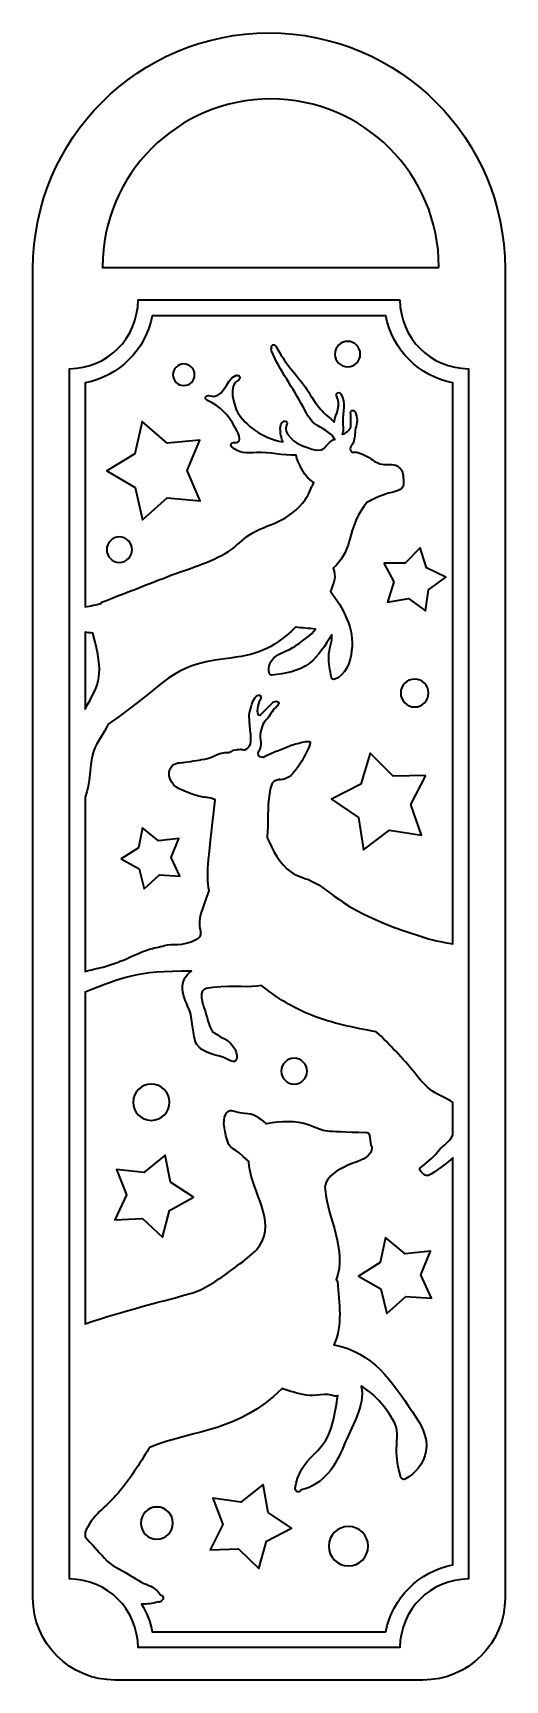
# Model space of a CAD drawing. Header units: inches. Extents: x 0.07 to 0.93, y -3 to 0.
import ezdxf

# ---------------------------------------------------------------- set-up
doc = ezdxf.new("R2010")
doc.units = ezdxf.units.IN
doc.header["$MEASUREMENT"] = 0
doc.layers.add('2 Christmas Keychain', color=7, linetype='Continuous', lineweight=0)

msp = doc.modelspace()

# ---------------------------------------------------------------- linework, layer by layer
at = {"layer": '2 Christmas Keychain', "color": 240, "lineweight": 35, "true_color": 0xe6203f}
for points, knots in [([(0.5, 0), (0.5, 0), (0.5, 0), (0.5, 0), (0.2628, 0), (0.0705, -0.1923), (0.0705, -0.4295), (0.0705, -0.4295), (0.0705, -2.8506), (0.0705, -2.8506), (0.0705, -2.9331), (0.1374, -3), (0.2199, -3), (0.2199, -3), (0.7801, -3), (0.7801, -3), (0.8626, -3), (0.9295, -2.9331), (0.9295, -2.8506), (0.9295, -2.8506), (0.9295, -0.4295), (0.9295, -0.4295), (0.9295, -0.1923), (0.7372, 0), (0.5, 0)], [0, 0, 0, 0, 1, 1, 1, 2, 2, 2, 3, 3, 3, 4, 4, 4, 5, 5, 5, 6, 6, 6, 7, 7, 7, 8, 8, 8, 8]), ([(0.8091, -0.4274), (0.8091, -0.4274), (0.1971, -0.4274), (0.1971, -0.4274), (0.1971, -0.427), (0.1971, -0.4267), (0.1971, -0.4263), (0.1971, -0.2573), (0.3341, -0.1203), (0.5031, -0.1203), (0.6721, -0.1203), (0.8091, -0.2573), (0.8091, -0.4263), (0.8091, -0.4267), (0.8091, -0.427), (0.8091, -0.4274)], [0, 0, 0, 0, 1, 1, 1, 2, 2, 2, 3, 3, 3, 4, 4, 4, 5, 5, 5, 5])]:
    msp.add_open_spline(points, degree=3, knots=knots, dxfattribs=at)
at = {"layer": '2 Christmas Keychain', "color": 18, "lineweight": 35, "true_color": 0x000000}
for points, knots in [([(0.7383, -0.4864), (0.7383, -0.4864), (0.2617, -0.4864), (0.2617, -0.4864), (0.2617, -0.5555), (0.2057, -0.6115), (0.1367, -0.6115), (0.1367, -0.6115), (0.1367, -2.8159), (0.1367, -2.8159), (0.2057, -2.8159), (0.2617, -2.8719), (0.2617, -2.9409), (0.2617, -2.9409), (0.7383, -2.9409), (0.7383, -2.9409), (0.7383, -2.8719), (0.7943, -2.8159), (0.8633, -2.8159), (0.8633, -2.8159), (0.8633, -0.6115), (0.8633, -0.6115), (0.7943, -0.6115), (0.7383, -0.5555), (0.7383, -0.4864)], [0, 0, 0, 0, 1, 1, 1, 2, 2, 2, 3, 3, 3, 4, 4, 4, 5, 5, 5, 6, 6, 6, 7, 7, 7, 8, 8, 8, 8]), ([(0.2876, -0.515), (0.2876, -0.515), (0.7124, -0.515), (0.7124, -0.515), (0.7241, -0.5769), (0.773, -0.6257), (0.8347, -0.6374), (0.8347, -0.6374), (0.8347, -1.6588), (0.8347, -1.6588), (0.8147, -1.6559), (0.7949, -1.6515), (0.7755, -1.6454), (0.6285, -1.5989), (0.6171, -1.5626), (0.5763, -1.5441), (0.5641, -1.5386), (0.551, -1.536), (0.5399, -1.5282), (0.519, -1.5134), (0.5073, -1.489), (0.4968, -1.4662), (0.4967, -1.4599), (0.4976, -1.4531), (0.4977, -1.4476), (0.4984, -1.4162), (0.4974, -1.3894), (0.5047, -1.37), (0.5069, -1.3643), (0.5068, -1.3637), (0.5133, -1.3617), (0.5248, -1.3581), (0.5161, -1.3604), (0.5208, -1.3601), (0.5333, -1.3593), (0.5413, -1.3524), (0.5486, -1.3424), (0.5588, -1.3285), (0.568, -1.3129), (0.574, -1.2967), (0.5741, -1.2962), (0.5741, -1.2958), (0.5739, -1.2954), (0.5742, -1.2948), (0.5745, -1.2943), (0.5748, -1.2937), (0.5755, -1.2924), (0.5748, -1.291), (0.5733, -1.2908), (0.5655, -1.2898), (0.5566, -1.2929), (0.5491, -1.2949), (0.5412, -1.2969), (0.534, -1.2998), (0.5266, -1.3031), (0.5115, -1.3098), (0.5164, -1.3053), (0.4893, -1.319), (0.4855, -1.3181), (0.4785, -1.3195), (0.4795, -1.3111), (0.4797, -1.3096), (0.482, -1.3071), (0.4827, -1.3055), (0.4894, -1.29), (0.4792, -1.2868), (0.4875, -1.263), (0.4907, -1.2536), (0.4988, -1.2484), (0.5036, -1.2398), (0.5063, -1.235), (0.5091, -1.2315), (0.5129, -1.2278), (0.5152, -1.2255), (0.5167, -1.2242), (0.5177, -1.2211), (0.518, -1.2203), (0.5176, -1.2195), (0.517, -1.219), (0.5113, -1.2144), (0.5064, -1.22), (0.5024, -1.2241), (0.4985, -1.2281), (0.4946, -1.232), (0.4906, -1.2359), (0.4897, -1.2368), (0.4845, -1.2426), (0.4833, -1.2428), (0.4792, -1.2431), (0.4786, -1.2375), (0.4787, -1.2351), (0.4789, -1.2291), (0.4803, -1.2233), (0.4824, -1.2178), (0.4833, -1.2157), (0.4858, -1.2119), (0.4852, -1.2093), (0.4843, -1.206), (0.4817, -1.2055), (0.479, -1.2068), (0.4726, -1.2101), (0.4691, -1.2215), (0.4673, -1.2278), (0.462, -1.2466), (0.4647, -1.2449), (0.4648, -1.2563), (0.4649, -1.2658), (0.4671, -1.275), (0.4671, -1.2845), (0.467, -1.2923), (0.4672, -1.2993), (0.46, -1.3034), (0.4542, -1.3068), (0.4572, -1.3055), (0.4515, -1.3051), (0.4499, -1.305), (0.4497, -1.3049), (0.4492, -1.3049), (0.449, -1.3048), (0.4487, -1.3047), (0.4483, -1.3047), (0.4441, -1.3049), (0.4397, -1.305), (0.4357, -1.3065), (0.4328, -1.3076), (0.4302, -1.3097), (0.4272, -1.3104), (0.4239, -1.3112), (0.4202, -1.3105), (0.4168, -1.3109), (0.4063, -1.3121), (0.3983, -1.3192), (0.3881, -1.3214), (0.3747, -1.3243), (0.3611, -1.3264), (0.3475, -1.3283), (0.3396, -1.3294), (0.3286, -1.3286), (0.3229, -1.3353), (0.3114, -1.3489), (0.3225, -1.3709), (0.3365, -1.377), (0.3849, -1.3982), (0.3767, -1.3875), (0.4021, -1.3965), (0.3881, -1.5232), (0.3858, -1.5276), (0.391, -1.5624), (0.3775, -1.6012), (0.3734, -1.6101), (0.3739, -1.6217), (0.3744, -1.6354), (0.381, -1.6443), (0.3683, -1.6508), (0.3401, -1.6651), (0.3249, -1.6576), (0.3098, -1.6623), (0.3002, -1.6652), (0.2904, -1.6664), (0.2809, -1.6693), (0.2628, -1.6748), (0.2466, -1.6851), (0.2286, -1.6909), (0.2281, -1.6911), (0.2278, -1.6914), (0.2276, -1.6918), (0.2177, -1.6949), (0.2081, -1.6992), (0.198, -1.7014), (0.187, -1.7037), (0.1761, -1.7065), (0.1653, -1.7093), (0.1653, -1.7093), (0.1653, -1.3917), (0.1653, -1.3917), (0.176, -1.3671), (0.173, -1.3321), (0.1808, -1.3089), (0.1869, -1.2908), (0.1993, -1.2761), (0.2072, -1.2589), (0.3204, -1.1811), (0.3179, -1.1522), (0.4195, -1.1399), (0.4779, -1.1328), (0.5032, -1.1245), (0.5483, -1.0826), (0.5604, -1.0834), (0.5724, -1.0845), (0.5845, -1.086), (0.5786, -1.0956), (0.558, -1.1091), (0.5518, -1.1141), (0.5399, -1.1238), (0.5249, -1.1263), (0.5129, -1.1351), (0.502, -1.1431), (0.4968, -1.154), (0.501, -1.167), (0.5016, -1.1688), (0.5039, -1.1697), (0.5056, -1.1695), (0.529, -1.1667), (0.5541, -1.1631), (0.5733, -1.1483), (0.5903, -1.1352), (0.6025, -1.1145), (0.6146, -1.0963), (0.6153, -1.1086), (0.6091, -1.1232), (0.6088, -1.135), (0.6085, -1.1482), (0.6108, -1.1611), (0.6138, -1.174), (0.6144, -1.1769), (0.6171, -1.1783), (0.6199, -1.1773), (0.6381, -1.1705), (0.6493, -1.1451), (0.6503, -1.1249), (0.6566, -1.0876), (0.6343, -1.0453), (0.6116, -1.017), (0.612, -1.0166), (0.6123, -1.0161), (0.6125, -1.0155), (0.6179, -1.0018), (0.6227, -0.9894), (0.617, -0.9751), (0.6316, -0.9611), (0.6407, -0.9451), (0.6459, -0.9255), (0.6531, -0.8988), (0.6606, -0.8752), (0.6789, -0.8549), (0.6816, -0.8537), (0.6951, -0.8455), (0.7136, -0.8394), (0.7217, -0.8367), (0.7346, -0.8359), (0.7411, -0.8295), (0.7453, -0.8255), (0.7453, -0.8214), (0.7448, -0.8159), (0.7439, -0.8075), (0.7449, -0.7988), (0.7384, -0.7926), (0.7379, -0.7921), (0.7374, -0.7918), (0.7368, -0.7916), (0.7309, -0.7833), (0.7162, -0.7877), (0.7057, -0.7856), (0.6946, -0.7834), (0.688, -0.7768), (0.6786, -0.7714), (0.6713, -0.7672), (0.6694, -0.7673), (0.6617, -0.7641), (0.6601, -0.7634), (0.6526, -0.7631), (0.6516, -0.7639), (0.6482, -0.7625), (0.6466, -0.7584), (0.648, -0.7545), (0.6492, -0.7511), (0.6544, -0.7499), (0.656, -0.7343), (0.6565, -0.7296), (0.6569, -0.7248), (0.6573, -0.72), (0.6611, -0.711), (0.6613, -0.7004), (0.6567, -0.6899), (0.6546, -0.6852), (0.6479, -0.6876), (0.6484, -0.6924), (0.6494, -0.7005), (0.6492, -0.7094), (0.6487, -0.7181), (0.6457, -0.7239), (0.6404, -0.7286), (0.6334, -0.731), (0.6364, -0.7222), (0.6342, -0.7165), (0.6342, -0.7085), (0.6341, -0.6887), (0.6409, -0.6755), (0.6308, -0.6571), (0.6281, -0.6522), (0.6202, -0.6558), (0.6229, -0.6607), (0.6319, -0.677), (0.622, -0.6932), (0.6184, -0.7088), (0.6104, -0.7011), (0.6017, -0.6942), (0.5943, -0.686), (0.5844, -0.6751), (0.5775, -0.6618), (0.5691, -0.6497), (0.5505, -0.6229), (0.5273, -0.5998), (0.5127, -0.5703), (0.5102, -0.5653), (0.5023, -0.5689), (0.5048, -0.5739), (0.5048, -0.5741), (0.5049, -0.5742), (0.505, -0.5744), (0.5041, -0.5755), (0.5037, -0.577), (0.5044, -0.5787), (0.5199, -0.6155), (0.5436, -0.6464), (0.5623, -0.6811), (0.5683, -0.6924), (0.5725, -0.7034), (0.583, -0.7114), (0.5958, -0.721), (0.6129, -0.7262), (0.6199, -0.7403), (0.6178, -0.739), (0.6084, -0.7464), (0.6048, -0.7517), (0.5937, -0.7678), (0.5743, -0.756), (0.5612, -0.7519), (0.5483, -0.7479), (0.5242, -0.7288), (0.5321, -0.7142), (0.5349, -0.7113), (0.5318, -0.705), (0.5271, -0.7073), (0.5267, -0.7074), (0.5263, -0.7077), (0.5259, -0.708), (0.5177, -0.7134), (0.5208, -0.7279), (0.5225, -0.7359), (0.523, -0.7381), (0.5239, -0.7415), (0.5252, -0.745), (0.4865, -0.7375), (0.4569, -0.7148), (0.4435, -0.6918), (0.4358, -0.6786), (0.4245, -0.6416), (0.4449, -0.6318), (0.4496, -0.6295), (0.4467, -0.6225), (0.4422, -0.6237), (0.4414, -0.6235), (0.4405, -0.6235), (0.4395, -0.6239), (0.419, -0.6331), (0.4189, -0.6693), (0.3901, -0.6606), (0.3847, -0.6589), (0.382, -0.6663), (0.387, -0.6687), (0.4136, -0.6811), (0.426, -0.6971), (0.4379, -0.7178), (0.4397, -0.7209), (0.458, -0.7493), (0.4354, -0.746), (0.4318, -0.7454), (0.429, -0.7504), (0.4317, -0.7531), (0.4449, -0.7664), (0.4598, -0.7652), (0.4774, -0.7643), (0.5015, -0.763), (0.5249, -0.7698), (0.5492, -0.7693), (0.5509, -0.777), (0.5556, -0.7856), (0.5575, -0.79), (0.563, -0.8022), (0.5707, -0.8125), (0.5818, -0.8191), (0.5754, -0.8288), (0.573, -0.8403), (0.5659, -0.8501), (0.5532, -0.8675), (0.5351, -0.882), (0.5156, -0.8906), (0.4984, -0.8981), (0.4807, -0.9034), (0.4648, -0.9139), (0.4511, -0.9229), (0.4403, -0.9356), (0.4264, -0.9443), (0.3931, -0.9652), (0.3511, -0.9763), (0.3145, -0.9905), (0.2753, -1.0058), (0.2361, -1.0211), (0.1969, -1.0363), (0.1955, -1.0369), (0.1948, -1.0378), (0.1945, -1.0389), (0.1848, -1.0416), (0.1751, -1.0437), (0.1653, -1.0454), (0.1653, -1.0454), (0.1653, -0.6374), (0.1653, -0.6374), (0.2271, -0.6257), (0.2759, -0.5769), (0.2876, -0.515)], [0, 0, 0, 0, 1, 1, 1, 2, 2, 2, 3, 3, 3, 4, 4, 4, 5, 5, 5, 6, 6, 6, 7, 7, 7, 8, 8, 8, 9, 9, 9, 10, 10, 10, 11, 11, 11, 12, 12, 12, 13, 13, 13, 14, 14, 14, 15, 15, 15, 16, 16, 16, 17, 17, 17, 18, 18, 18, 19, 19, 19, 20, 20, 20, 21, 21, 21, 22, 22, 22, 23, 23, 23, 24, 24, 24, 25, 25, 25, 26, 26, 26, 27, 27, 27, 28, 28, 28, 29, 29, 29, 30, 30, 30, 31, 31, 31, 32, 32, 32, 33, 33, 33, 34, 34, 34, 35, 35, 35, 36, 36, 36, 37, 37, 37, 38, 38, 38, 39, 39, 39, 40, 40, 40, 41, 41, 41, 42, 42, 42, 43, 43, 43, 44, 44, 44, 45, 45, 45, 46, 46, 46, 47, 47, 47, 48, 48, 48, 49, 49, 49, 50, 50, 50, 51, 51, 51, 52, 52, 52, 53, 53, 53, 54, 54, 54, 55, 55, 55, 56, 56, 56, 57, 57, 57, 58, 58, 58, 59, 59, 59, 60, 60, 60, 61, 61, 61, 62, 62, 62, 63, 63, 63, 64, 64, 64, 65, 65, 65, 66, 66, 66, 67, 67, 67, 68, 68, 68, 69, 69, 69, 70, 70, 70, 71, 71, 71, 72, 72, 72, 73, 73, 73, 74, 74, 74, 75, 75, 75, 76, 76, 76, 77, 77, 77, 78, 78, 78, 79, 79, 79, 80, 80, 80, 81, 81, 81, 82, 82, 82, 83, 83, 83, 84, 84, 84, 85, 85, 85, 86, 86, 86, 87, 87, 87, 88, 88, 88, 89, 89, 89, 90, 90, 90, 91, 91, 91, 92, 92, 92, 93, 93, 93, 94, 94, 94, 95, 95, 95, 96, 96, 96, 97, 97, 97, 98, 98, 98, 99, 99, 99, 100, 100, 100, 101, 101, 101, 102, 102, 102, 103, 103, 103, 104, 104, 104, 105, 105, 105, 106, 106, 106, 107, 107, 107, 108, 108, 108, 109, 109, 109, 110, 110, 110, 111, 111, 111, 112, 112, 112, 113, 113, 113, 114, 114, 114, 115, 115, 115, 116, 116, 116, 117, 117, 117, 118, 118, 118, 119, 119, 119, 120, 120, 120, 121, 121, 121, 122, 122, 122, 123, 123, 123, 124, 124, 124, 125, 125, 125, 126, 126, 126, 127, 127, 127, 128, 128, 128, 129, 129, 129, 130, 130, 130, 131, 131, 131, 132, 132, 132, 133, 133, 133, 134, 134, 134, 135, 135, 135, 136, 136, 136, 137, 137, 137, 137]), ([(0.6198, -0.585), (0.6198, -0.5722), (0.6302, -0.5618), (0.643, -0.5618), (0.6558, -0.5618), (0.6661, -0.5722), (0.6661, -0.585), (0.6661, -0.5978), (0.6558, -0.6081), (0.643, -0.6081), (0.6302, -0.6081), (0.6198, -0.5978), (0.6198, -0.585)], [0, 0, 0, 0, 1, 1, 1, 2, 2, 2, 3, 3, 3, 4, 4, 4, 4]), ([(0.3252, -0.6225), (0.3252, -0.6116), (0.334, -0.6028), (0.3449, -0.6028), (0.3558, -0.6028), (0.3646, -0.6116), (0.3646, -0.6225), (0.3646, -0.6333), (0.3558, -0.6422), (0.3449, -0.6422), (0.334, -0.6422), (0.3252, -0.6334), (0.3252, -0.6225)], [0, 0, 0, 0, 1, 1, 1, 2, 2, 2, 3, 3, 3, 4, 4, 4, 4]), ([(0.2563, -0.8282), (0.2563, -0.8282), (0.2047, -0.7977), (0.2047, -0.7977), (0.2047, -0.7977), (0.2559, -0.7666), (0.2559, -0.7666), (0.2559, -0.7666), (0.269, -0.708), (0.269, -0.708), (0.269, -0.708), (0.3145, -0.7472), (0.3145, -0.7472), (0.3145, -0.7472), (0.3742, -0.7415), (0.3742, -0.7415), (0.3742, -0.7415), (0.351, -0.7969), (0.351, -0.7969), (0.351, -0.7969), (0.3748, -0.8519), (0.3748, -0.8519), (0.3748, -0.8519), (0.315, -0.8469), (0.315, -0.8469), (0.315, -0.8469), (0.27, -0.8866), (0.27, -0.8866), (0.27, -0.8866), (0.2563, -0.8282), (0.2563, -0.8282)], [0, 0, 0, 0, 1, 1, 1, 2, 2, 2, 3, 3, 3, 4, 4, 4, 5, 5, 5, 6, 6, 6, 7, 7, 7, 8, 8, 8, 9, 9, 9, 10, 10, 10, 10]), ([(0.2047, -0.9411), (0.2047, -0.9284), (0.215, -0.918), (0.2278, -0.918), (0.2406, -0.918), (0.251, -0.9284), (0.251, -0.9411), (0.251, -0.9539), (0.2406, -0.9643), (0.2278, -0.9643), (0.215, -0.9643), (0.2047, -0.9539), (0.2047, -0.9411)], [0, 0, 0, 0, 1, 1, 1, 2, 2, 2, 3, 3, 3, 4, 4, 4, 4]), ([(0.7091, -0.9656), (0.7091, -0.9656), (0.7479, -0.9656), (0.7479, -0.9656), (0.7479, -0.9656), (0.7748, -0.9377), (0.7748, -0.9377), (0.7748, -0.9377), (0.7868, -0.9745), (0.7868, -0.9745), (0.7868, -0.9745), (0.8217, -0.9914), (0.8217, -0.9914), (0.8217, -0.9914), (0.7903, -1.0142), (0.7903, -1.0142), (0.7903, -1.0142), (0.785, -1.0526), (0.785, -1.0526), (0.785, -1.0526), (0.7536, -1.0299), (0.7536, -1.0299), (0.7536, -1.0299), (0.7155, -1.0367), (0.7155, -1.0367), (0.7155, -1.0367), (0.7274, -0.9998), (0.7274, -0.9998), (0.7274, -0.9998), (0.7091, -0.9656), (0.7091, -0.9656)], [0, 0, 0, 0, 1, 1, 1, 2, 2, 2, 3, 3, 3, 4, 4, 4, 5, 5, 5, 6, 6, 6, 7, 7, 7, 8, 8, 8, 9, 9, 9, 10, 10, 10, 10]), ([(0.1653, -1.2322), (0.1653, -1.2322), (0.1653, -1.0915), (0.1653, -1.0915), (0.1699, -1.0922), (0.1746, -1.0928), (0.1793, -1.0933), (0.2012, -1.1723), (0.1917, -1.1823), (0.1653, -1.2322)], [0, 0, 0, 0, 1, 1, 1, 2, 2, 2, 3, 3, 3, 3]), ([(0.7904, -1.2022), (0.7904, -1.2163), (0.7791, -1.2277), (0.765, -1.2277), (0.751, -1.2277), (0.7396, -1.2163), (0.7396, -1.2022), (0.7396, -1.1882), (0.751, -1.1768), (0.765, -1.1768), (0.7791, -1.1768), (0.7904, -1.1882), (0.7904, -1.2022)], [0, 0, 0, 0, 1, 1, 1, 2, 2, 2, 3, 3, 3, 4, 4, 4, 4]), ([(0.7852, -1.3523), (0.7852, -1.3523), (0.7583, -1.4052), (0.7583, -1.4052), (0.7583, -1.4052), (0.7777, -1.4612), (0.7777, -1.4612), (0.7777, -1.4612), (0.7192, -1.4519), (0.7192, -1.4519), (0.7192, -1.4519), (0.6719, -1.4877), (0.6719, -1.4877), (0.6719, -1.4877), (0.6626, -1.4292), (0.6626, -1.4292), (0.6626, -1.4292), (0.614, -1.3953), (0.614, -1.3953), (0.614, -1.3953), (0.6668, -1.3684), (0.6668, -1.3684), (0.6668, -1.3684), (0.684, -1.3116), (0.684, -1.3116), (0.684, -1.3116), (0.7259, -1.3535), (0.7259, -1.3535), (0.7259, -1.3535), (0.7852, -1.3523), (0.7852, -1.3523)], [0, 0, 0, 0, 1, 1, 1, 2, 2, 2, 3, 3, 3, 4, 4, 4, 5, 5, 5, 6, 6, 6, 7, 7, 7, 8, 8, 8, 9, 9, 9, 10, 10, 10, 10]), ([(0.2989, -1.4714), (0.2989, -1.4714), (0.3359, -1.4672), (0.3359, -1.4672), (0.3359, -1.4672), (0.3222, -1.5018), (0.3222, -1.5018), (0.3222, -1.5018), (0.3377, -1.5357), (0.3377, -1.5357), (0.3377, -1.5357), (0.3005, -1.5334), (0.3005, -1.5334), (0.3005, -1.5334), (0.2731, -1.5586), (0.2731, -1.5586), (0.2731, -1.5586), (0.2638, -1.5225), (0.2638, -1.5225), (0.2638, -1.5225), (0.2313, -1.5042), (0.2313, -1.5042), (0.2313, -1.5042), (0.2628, -1.4842), (0.2628, -1.4842), (0.2628, -1.4842), (0.2701, -1.4477), (0.2701, -1.4477), (0.2701, -1.4477), (0.2989, -1.4714), (0.2989, -1.4714)], [0, 0, 0, 0, 1, 1, 1, 2, 2, 2, 3, 3, 3, 4, 4, 4, 5, 5, 5, 6, 6, 6, 7, 7, 7, 8, 8, 8, 9, 9, 9, 10, 10, 10, 10]), ([(0.7124, -2.9123), (0.7124, -2.9123), (0.2876, -2.9123), (0.2876, -2.9123), (0.2842, -2.8942), (0.2775, -2.8772), (0.2682, -2.8619), (0.2779, -2.862), (0.2878, -2.8608), (0.2981, -2.8577), (0.3005, -2.8588), (0.3034, -2.8576), (0.3049, -2.8553), (0.3096, -2.8526), (0.3073, -2.8453), (0.3024, -2.8448), (0.2971, -2.8371), (0.2906, -2.8314), (0.2814, -2.8278), (0.2671, -2.8222), (0.2567, -2.815), (0.2436, -2.8071), (0.2277, -2.7976), (0.2142, -2.793), (0.2006, -2.778), (0.1889, -2.765), (0.1771, -2.752), (0.1653, -2.739), (0.1653, -2.739), (0.1653, -2.7314), (0.1653, -2.7314), (0.1763, -2.7012), (0.205, -2.6837), (0.2254, -2.6596), (0.2466, -2.6345), (0.2641, -2.6064), (0.2814, -2.5785), (0.2819, -2.5777), (0.2822, -2.5769), (0.2823, -2.5762), (0.3702, -2.5423), (0.4427, -2.5485), (0.5231, -2.4696), (0.5233, -2.4694), (0.5234, -2.4692), (0.5236, -2.469), (0.538, -2.4736), (0.5526, -2.4787), (0.5674, -2.4812), (0.5847, -2.4841), (0.6031, -2.4761), (0.6197, -2.4828), (0.6219, -2.4837), (0.6238, -2.4832), (0.6252, -2.482), (0.623, -2.4989), (0.62, -2.5156), (0.6157, -2.5321), (0.6089, -2.5582), (0.6015, -2.5697), (0.582, -2.5886), (0.5633, -2.6066), (0.5515, -2.6244), (0.5478, -2.6506), (0.5468, -2.6575), (0.5565, -2.6594), (0.5586, -2.6537), (0.5993, -2.6443), (0.6215, -2.6098), (0.6363, -2.5727), (0.6488, -2.5412), (0.6762, -2.4999), (0.6676, -2.4648), (0.6921, -2.4779), (0.7102, -2.5013), (0.7249, -2.5248), (0.737, -2.544), (0.7327, -2.5587), (0.732, -2.5793), (0.7314, -2.5963), (0.7354, -2.6129), (0.7393, -2.6293), (0.7401, -2.6324), (0.7434, -2.636), (0.7471, -2.634), (0.7668, -2.6233), (0.7813, -2.6061), (0.7854, -2.5836), (0.7905, -2.5556), (0.7759, -2.5338), (0.761, -2.5116), (0.7231, -2.4554), (0.6891, -2.4032), (0.6184, -2.3892), (0.6183, -2.3892), (0.6182, -2.3892), (0.6181, -2.3892), (0.6346, -2.3529), (0.6276, -2.3139), (0.6246, -2.2749), (0.6244, -2.2731), (0.6236, -2.2718), (0.6225, -2.271), (0.6419, -2.2151), (0.6079, -2.1617), (0.6019, -2.1067), (0.599, -2.081), (0.6362, -2.0648), (0.6565, -2.0573), (0.6707, -2.052), (0.6868, -2.0462), (0.6872, -2.0295), (0.6872, -2.0274), (0.6863, -2.0261), (0.685, -2.0254), (0.6843, -2.0196), (0.6837, -2.0138), (0.683, -2.008), (0.6827, -2.0057), (0.6807, -2.003), (0.6782, -2.0029), (0.5924, -1.9994), (0.6072, -2.0021), (0.573, -1.9889), (0.5478, -1.9791), (0.5218, -1.9822), (0.4958, -1.9862), (0.4952, -1.9862), (0.4949, -1.9865), (0.4944, -1.9866), (0.4819, -1.9761), (0.4729, -1.9675), (0.4555, -1.9674), (0.4438, -1.9673), (0.434, -1.962), (0.4301, -1.9625), (0.426, -1.963), (0.4231, -1.9657), (0.4212, -1.9691), (0.4139, -1.9823), (0.4208, -2.0064), (0.4249, -2.0197), (0.429, -2.0329), (0.4351, -2.0283), (0.4624, -2.0549), (0.4627, -2.0552), (0.463, -2.0552), (0.4632, -2.0554), (0.4647, -2.103), (0.5084, -2.154), (0.4882, -2.1994), (0.4776, -2.2233), (0.4471, -2.2412), (0.4265, -2.2568), (0.4045, -2.2734), (0.3831, -2.2884), (0.3563, -2.296), (0.2943, -2.3137), (0.2429, -2.3252), (0.1653, -2.351), (0.1653, -2.351), (0.1653, -1.7471), (0.1653, -1.7471), (0.2324, -1.7212), (0.2581, -1.7078), (0.3588, -1.7091), (0.3497, -1.7152), (0.3436, -1.7248), (0.3426, -1.7359), (0.3412, -1.7502), (0.3498, -1.7657), (0.3545, -1.7788), (0.3547, -1.7793), (0.3549, -1.7796), (0.3552, -1.7798), (0.3589, -1.7901), (0.3597, -1.8025), (0.3617, -1.8127), (0.3634, -1.8219), (0.3637, -1.8346), (0.3689, -1.8426), (0.3792, -1.8586), (0.4048, -1.861), (0.4209, -1.8674), (0.4252, -1.8691), (0.4346, -1.876), (0.4391, -1.8723), (0.4446, -1.8678), (0.4423, -1.8488), (0.4236, -1.8348), (0.4184, -1.8309), (0.4119, -1.8293), (0.4067, -1.8256), (0.4032, -1.8232), (0.4009, -1.8208), (0.3971, -1.8194), (0.3895, -1.8072), (0.3874, -1.7914), (0.3826, -1.7779), (0.3798, -1.7703), (0.3778, -1.7626), (0.377, -1.7546), (0.3756, -1.7411), (0.3871, -1.7396), (0.3977, -1.7385), (0.4402, -1.7342), (0.463, -1.7402), (0.4864, -1.7348), (0.5138, -1.7575), (0.5445, -1.776), (0.5776, -1.7892), (0.6153, -1.8043), (0.6553, -1.8119), (0.695, -1.8193), (0.6951, -1.8193), (0.6951, -1.8193), (0.6952, -1.8193), (0.72, -1.8426), (0.7432, -1.8673), (0.7646, -1.8937), (0.7745, -1.906), (0.7846, -1.9185), (0.7976, -1.9276), (0.8092, -1.9358), (0.8231, -1.94), (0.8347, -1.948), (0.8347, -1.948), (0.8347, -2.0078), (0.8347, -2.0078), (0.8262, -2.0219), (0.8144, -2.0278), (0.8033, -2.0421), (0.7964, -2.0509), (0.7763, -2.0662), (0.7763, -2.0663), (0.7695, -2.0697), (0.7817, -2.0797), (0.7828, -2.08), (0.7828, -2.08), (0.7873, -2.0837), (0.7955, -2.0781), (0.8092, -2.069), (0.8222, -2.0592), (0.8347, -2.0489), (0.8347, -2.0489), (0.8347, -2.79), (0.8347, -2.79), (0.773, -2.8017), (0.7241, -2.8505), (0.7124, -2.9123)], [0, 0, 0, 0, 1, 1, 1, 2, 2, 2, 3, 3, 3, 4, 4, 4, 5, 5, 5, 6, 6, 6, 7, 7, 7, 8, 8, 8, 9, 9, 9, 10, 10, 10, 11, 11, 11, 12, 12, 12, 13, 13, 13, 14, 14, 14, 15, 15, 15, 16, 16, 16, 17, 17, 17, 18, 18, 18, 19, 19, 19, 20, 20, 20, 21, 21, 21, 22, 22, 22, 23, 23, 23, 24, 24, 24, 25, 25, 25, 26, 26, 26, 27, 27, 27, 28, 28, 28, 29, 29, 29, 30, 30, 30, 31, 31, 31, 32, 32, 32, 33, 33, 33, 34, 34, 34, 35, 35, 35, 36, 36, 36, 37, 37, 37, 38, 38, 38, 39, 39, 39, 40, 40, 40, 41, 41, 41, 42, 42, 42, 43, 43, 43, 44, 44, 44, 45, 45, 45, 46, 46, 46, 47, 47, 47, 48, 48, 48, 49, 49, 49, 50, 50, 50, 51, 51, 51, 52, 52, 52, 53, 53, 53, 54, 54, 54, 55, 55, 55, 56, 56, 56, 57, 57, 57, 58, 58, 58, 59, 59, 59, 60, 60, 60, 61, 61, 61, 62, 62, 62, 63, 63, 63, 64, 64, 64, 65, 65, 65, 66, 66, 66, 67, 67, 67, 68, 68, 68, 69, 69, 69, 70, 70, 70, 71, 71, 71, 72, 72, 72, 73, 73, 73, 74, 74, 74, 75, 75, 75, 76, 76, 76, 77, 77, 77, 78, 78, 78, 79, 79, 79, 80, 80, 80, 81, 81, 81, 82, 82, 82, 83, 83, 83, 83]), ([(0.5693, -1.891), (0.5693, -1.904), (0.5587, -1.9145), (0.5458, -1.9145), (0.5328, -1.9145), (0.5222, -1.904), (0.5222, -1.891), (0.5222, -1.878), (0.5328, -1.8675), (0.5458, -1.8675), (0.5587, -1.8675), (0.5693, -1.878), (0.5693, -1.891)], [0, 0, 0, 0, 1, 1, 1, 2, 2, 2, 3, 3, 3, 4, 4, 4, 4]), ([(0.2528, -1.9476), (0.2528, -1.9293), (0.2676, -1.9145), (0.2858, -1.9145), (0.3041, -1.9145), (0.3189, -1.9293), (0.3189, -1.9476), (0.3189, -1.9658), (0.3041, -1.9806), (0.2858, -1.9806), (0.2676, -1.9806), (0.2528, -1.9658), (0.2528, -1.9476)], [0, 0, 0, 0, 1, 1, 1, 2, 2, 2, 3, 3, 3, 4, 4, 4, 4]), ([(0.3208, -2.0932), (0.3208, -2.0932), (0.3629, -2.1203), (0.3629, -2.1203), (0.3629, -2.1203), (0.3192, -2.1447), (0.3192, -2.1447), (0.3192, -2.1447), (0.3065, -2.1932), (0.3065, -2.1932), (0.3065, -2.1932), (0.2697, -2.1591), (0.2697, -2.1591), (0.2697, -2.1591), (0.2197, -2.162), (0.2197, -2.162), (0.2197, -2.162), (0.2408, -2.1165), (0.2408, -2.1165), (0.2408, -2.1165), (0.2226, -2.0699), (0.2226, -2.0699), (0.2226, -2.0699), (0.2723, -2.0758), (0.2723, -2.0758), (0.2723, -2.0758), (0.3111, -2.0441), (0.3111, -2.0441), (0.3111, -2.0441), (0.3208, -2.0932), (0.3208, -2.0932)], [0, 0, 0, 0, 1, 1, 1, 2, 2, 2, 3, 3, 3, 4, 4, 4, 5, 5, 5, 6, 6, 6, 7, 7, 7, 8, 8, 8, 9, 9, 9, 10, 10, 10, 10]), ([(0.7765, -2.262), (0.7765, -2.262), (0.7955, -2.3044), (0.7955, -2.3044), (0.7955, -2.3044), (0.7491, -2.3012), (0.7491, -2.3012), (0.7491, -2.3012), (0.7147, -2.3325), (0.7147, -2.3325), (0.7147, -2.3325), (0.7034, -2.2873), (0.7034, -2.2873), (0.7034, -2.2873), (0.663, -2.2642), (0.663, -2.2642), (0.663, -2.2642), (0.7024, -2.2395), (0.7024, -2.2395), (0.7024, -2.2395), (0.7119, -2.194), (0.7119, -2.194), (0.7119, -2.194), (0.7476, -2.2239), (0.7476, -2.2239), (0.7476, -2.2239), (0.7938, -2.2188), (0.7938, -2.2188), (0.7938, -2.2188), (0.7765, -2.262), (0.7765, -2.262)], [0, 0, 0, 0, 1, 1, 1, 2, 2, 2, 3, 3, 3, 4, 4, 4, 5, 5, 5, 6, 6, 6, 7, 7, 7, 8, 8, 8, 9, 9, 9, 10, 10, 10, 10]), ([(0.4982, -2.6946), (0.4982, -2.6946), (0.5408, -2.7233), (0.5408, -2.7233), (0.5408, -2.7233), (0.4954, -2.7473), (0.4954, -2.7473), (0.4954, -2.7473), (0.4813, -2.7967), (0.4813, -2.7967), (0.4813, -2.7967), (0.4444, -2.761), (0.4444, -2.761), (0.4444, -2.761), (0.3931, -2.7629), (0.3931, -2.7629), (0.3931, -2.7629), (0.4157, -2.7168), (0.4157, -2.7168), (0.4157, -2.7168), (0.3981, -2.6686), (0.3981, -2.6686), (0.3981, -2.6686), (0.4489, -2.6757), (0.4489, -2.6757), (0.4489, -2.6757), (0.4893, -2.6441), (0.4893, -2.6441), (0.4893, -2.6441), (0.4982, -2.6946), (0.4982, -2.6946)], [0, 0, 0, 0, 1, 1, 1, 2, 2, 2, 3, 3, 3, 4, 4, 4, 5, 5, 5, 6, 6, 6, 7, 7, 7, 8, 8, 8, 9, 9, 9, 10, 10, 10, 10]), ([(0.3252, -2.714), (0.3252, -2.7302), (0.3121, -2.7433), (0.296, -2.7433), (0.2798, -2.7433), (0.2668, -2.7302), (0.2668, -2.714), (0.2668, -2.6979), (0.2798, -2.6848), (0.296, -2.6848), (0.3121, -2.6848), (0.3252, -2.6979), (0.3252, -2.714)], [0, 0, 0, 0, 1, 1, 1, 2, 2, 2, 3, 3, 3, 4, 4, 4, 4]), ([(0.6805, -2.7563), (0.6805, -2.7761), (0.6644, -2.7922), (0.6446, -2.7922), (0.6247, -2.7922), (0.6087, -2.7761), (0.6087, -2.7563), (0.6087, -2.7365), (0.6248, -2.7204), (0.6446, -2.7204), (0.6644, -2.7204), (0.6805, -2.7365), (0.6805, -2.7563)], [0, 0, 0, 0, 1, 1, 1, 2, 2, 2, 3, 3, 3, 4, 4, 4, 4])]:
    msp.add_open_spline(points, degree=3, knots=knots, dxfattribs=at)

doc.saveas('drawing.dxf')
